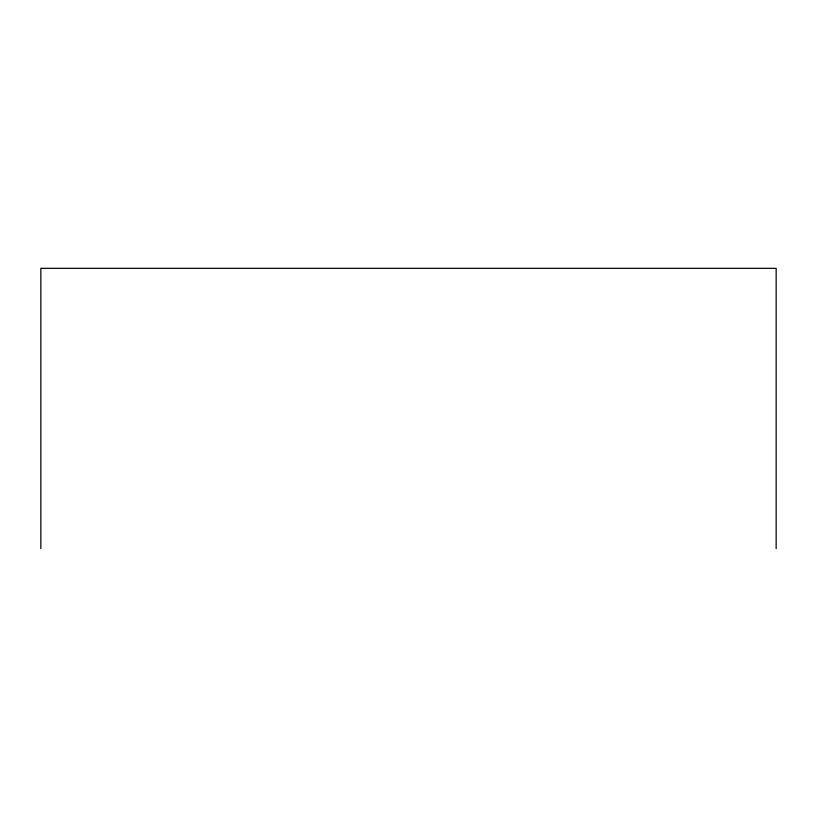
<?xml version="1.0" encoding="UTF-8"?>
<svg xmlns="http://www.w3.org/2000/svg" width="817" height="817" viewBox="0 0 817 817"><rect width="100%" height="100%" fill="white"/><g stroke="black" fill="none" stroke-linecap="round" stroke-linejoin="round"><path stroke-width="1.23" d="M776.15 548.667L776.15 268.333L40.85 268.333L40.85 548.667"/></g></svg>
